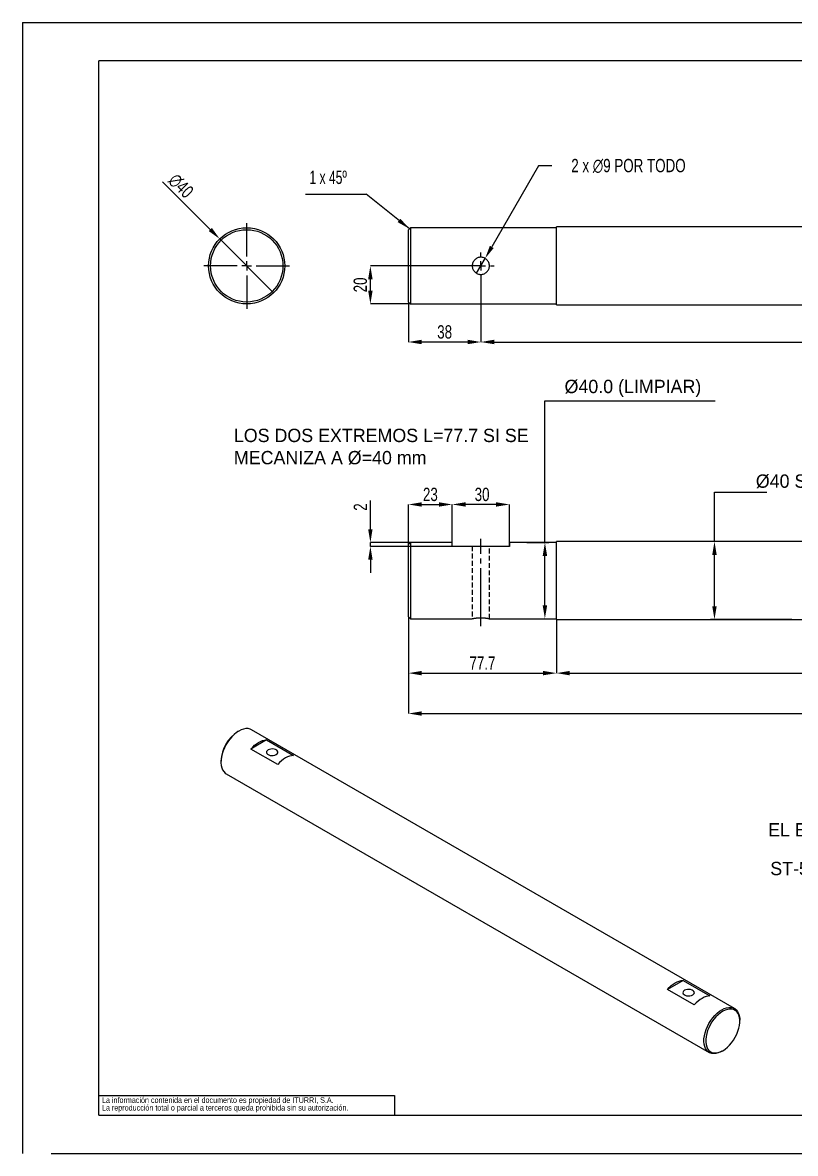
# Model space of a CAD drawing. Extents: x 0 to 2826, y 0 to 813.
# Drawn here: x 0 to 202.9, y 0 to 297 of the extents above; entities that cross this region are included whole.
import ezdxf

# ---------------------------------------------------------------- set-up
doc = ezdxf.new("R2010")
doc.units = 0
doc.header["$PDSIZE"] = -1
for name, pattern in [('SLD-CENTRADA-TRAZOS-LARGOS', [19.05, 15.24, -1.27, 1.27, -1.27]), ('SLD-CONTINUA', [0]), ('SLD-DISCONTINUA', [1.905, 1.27, -0.635])]:
    doc.linetypes.add(name, pattern=pattern)
doc.layers.get('0').update_dxf_attribs({"linetype": 'CONTINUOUS'})
doc.layers.get('Defpoints').update_dxf_attribs({"linetype": 'CONTINUOUS'})
doc.layers.add('FORMATO', color=7, linetype='SLD-CONTINUA')
doc.layers.add('SLD-0', color=179, linetype='SLD-CONTINUA')
doc.styles.add('SLDTEXTSTYLE1', font='TXT', dxfattribs={"width": 0.75})
doc.styles.add('SLDTEXTSTYLE4', font='TXT', dxfattribs={"width": 0.678571})
doc.dimstyles.new('ISO-25', dxfattribs={"dimtxt": 2.5, "dimasz": 2.5, "dimexe": 1.25, "dimexo": 0.625, "dimtad": 1, "dimdsep": 46, "dimtxsty": 'Standard', "dimcen": 2.5, "dimadec": 0, "dimazin": 0, "dimtfac": 1, "dimtmove": 0, "dimatfit": 3, "dimfxl": 1, "dimarcsym": 0})
doc.dimstyles.new('SLDDIMSTYLE0', dxfattribs={"dimtxt": 3.5, "dimasz": 3.5, "dimexe": 0, "dimexo": 0.0625, "dimgap": 0.875, "dimtad": 1, "dimdec": 1, "dimlfac": 2, "dimrnd": 1e-09, "dimzin": 12, "dimdsep": 46, "dimtxsty": 'SLDTEXTSTYLE1', "dimblk1": 'NONE', "dimsah": 1, "dimcen": 0, "dimadec": 0, "dimazin": 0, "dimtfac": 1, "dimtdec": 1, "dimtmove": 0, "dimatfit": 3, "dimldrblk": 'NONE', "dimfxl": 1, "dimtolj": 1, "dimtzin": 12, "dimarcsym": 0})
doc.dimstyles.new('SLDDIMSTYLE1', dxfattribs={"dimtxt": 3.5, "dimasz": 3.5, "dimexe": 0, "dimexo": 0.0625, "dimgap": 0.875, "dimtad": 1, "dimdec": 1, "dimlfac": 2, "dimrnd": 1e-09, "dimzin": 12, "dimdsep": 46, "dimtxsty": 'SLDTEXTSTYLE1', "dimsah": 1, "dimcen": 0.09, "dimadec": 0, "dimazin": 0, "dimtfac": 1, "dimtdec": 1, "dimtofl": 0, "dimtmove": 0, "dimatfit": 3, "dimfxl": 1, "dimtolj": 1, "dimtzin": 12, "dimarcsym": 0})
doc.dimstyles.new('SLDDIMSTYLE2', dxfattribs={"dimtxt": 3.5, "dimasz": 3.5, "dimexe": 0, "dimexo": 0.0625, "dimgap": 0.875, "dimtad": 0, "dimtih": 1, "dimtoh": 1, "dimdec": 6, "dimlfac": 2, "dimrnd": 1e-09, "dimzin": 12, "dimdsep": 46, "dimtxsty": 'SLDTEXTSTYLE1', "dimblk1": 'NONE', "dimsah": 1, "dimcen": 0, "dimadec": 0, "dimazin": 0, "dimtfac": 1, "dimtdec": 1, "dimtmove": 0, "dimatfit": 3, "dimldrblk": 'NONE', "dimfxl": 1, "dimtolj": 1, "dimtzin": 12, "dimarcsym": 0})
doc.dimstyles.new('SLDDIMSTYLE3', dxfattribs={"dimtxt": 0.18, "dimasz": 3.5, "dimexe": 0, "dimexo": 0.0625, "dimgap": 0, "dimtad": 0, "dimtih": 1, "dimtoh": 1, "dimdec": 0, "dimrnd": 1e-09, "dimzin": 0, "dimdsep": 46, "dimtxsty": 'Standard', "dimsah": 1, "dimcen": 0.09, "dimadec": 0, "dimazin": 0, "dimtfac": 3.5, "dimtdec": 0, "dimtofl": 0, "dimtmove": 0, "dimatfit": 3, "dimfxl": 1, "dimtolj": 1, "dimtzin": 0, "dimarcsym": 0})
doc.dimstyles.new('SLDDIMSTYLE4', dxfattribs={"dimtxt": 3.5, "dimasz": 3.5, "dimexe": 0, "dimexo": 0.0625, "dimgap": 0.875, "dimtad": 1, "dimdec": 1, "dimlfac": 2, "dimrnd": 1e-09, "dimzin": 12, "dimdsep": 46, "dimtxsty": 'SLDTEXTSTYLE1', "dimsah": 1, "dimcen": 0.09, "dimadec": 0, "dimazin": 0, "dimtfac": 1, "dimtdec": 1, "dimtmove": 0, "dimatfit": 0, "dimfxl": 1, "dimtolj": 1, "dimtzin": 12, "dimarcsym": 0})

# ---------------------------------------------------------------- blocks, each defined once
blk = doc.blocks.new('SW_NOTE_0_4')
at = {"layer": 'SLD-0', "color": 0, "char_height": 1.5, "attachment_point": 1, "style": 'SLDTEXTSTYLE1'}
for s, insert in [('La información contenida en el documento es propiedad de ITURRI, S.A.', (0, 1.93)), ('La reproducción total o parcial a terceros queda prohibida sin su autorización.', (0, -0.07))]:
    blk.add_mtext(s, dxfattribs=dict(at, insert=insert))
blk = doc.blocks.new('SW_NOTE_0_9')
at = {"layer": 'SLD-0', "color": 0, "char_height": 1.5, "attachment_point": 1, "style": 'SLDTEXTSTYLE1'}
for s, insert in [('La información contenida en el documento es propiedad de ITURRI, S.A.', (0, 1.93)), ('La reproducción total o parcial a terceros queda prohibida sin su autorización.', (0, -0.07))]:
    blk.add_mtext(s, dxfattribs=dict(at, insert=insert))
blk = doc.blocks.new('_D')
at = {"layer": 'Defpoints', "color": 0, "transparency": 16777216}
for p in [(51.76, 240.18), (65.9, 226.04)]:
    blk.add_point(p, dxfattribs=at)
at = {"layer": 'FORMATO', "color": 0, "lineweight": -2, "transparency": 16777216}
for p, q in [((36.77, 255.17), (49.28, 242.66)), ((65.9, 226.04), (51.76, 240.18))]:
    blk.add_line(p, q, dxfattribs=at)
at = {"layer": 'FORMATO', "color": 0, "transparency": 16777216}
blk.add_solid([(49.7, 243.07), (48.87, 242.25), (51.76, 240.18)], dxfattribs=at)
at = {"layer": 'FORMATO', "color": 0, "transparency": 16777216, "insert": (41.56, 254.09), "char_height": 3.5, "attachment_point": 5, "rotation": 315, "style": 'SLDTEXTSTYLE1'}
blk.add_mtext('\\A1;∅40', dxfattribs=at)
blk = doc.blocks.new('_NONE')
blk = doc.blocks.new('SW_CENTERMARKSYMBOL_0')
at = {"layer": 'FORMATO', "color": 0}
for p, q in [((0, 2.5), (0, 11.25)), ((-2.5, 0), (-11.25, 0)), ((0, 0), (-1.25, 0)), ((0, 0), (0, 1.25)), ((0, 0), (0, -1.25)), ((0, 0), (1.25, 0)), ((2.5, 0), (11.25, 0)), ((0, -2.5), (0, -11.25))]:
    blk.add_line(p, q, dxfattribs=at)
blk = doc.blocks.new('_D_1')
at = {"layer": 'Defpoints', "color": 0, "transparency": 16777216}
for p in [(120.31, 229.61), (101.31, 223.61), (101.31, 213.11)]:
    blk.add_point(p, dxfattribs=at)
at = {"layer": 'FORMATO', "color": 0, "lineweight": -2, "transparency": 16777216}
for p, q in [((120.31, 229.55), (120.31, 213.11)), ((101.31, 223.55), (101.31, 213.11)), ((116.81, 213.11), (104.81, 213.11))]:
    blk.add_line(p, q, dxfattribs=at)
at = {"layer": 'FORMATO', "color": 0, "transparency": 16777216}
for points in [[(104.81, 213.7), (104.81, 212.53), (101.31, 213.11)], [(116.81, 213.7), (116.81, 212.53), (120.31, 213.11)]]:
    blk.add_solid(points, dxfattribs=at)
at = {"layer": 'FORMATO', "color": 0, "transparency": 16777216, "insert": (110.81, 215.74), "char_height": 3.5, "attachment_point": 5, "style": 'SLDTEXTSTYLE1'}
blk.add_mtext('\\A1;38', dxfattribs=at)
blk = doc.blocks.new('_D_2')
at = {"layer": 'Defpoints', "color": 0, "transparency": 16777216}
for p in [(120.31, 229.61), (352.31, 229.61), (352.31, 213.11)]:
    blk.add_point(p, dxfattribs=at)
at = {"layer": 'FORMATO', "color": 0, "lineweight": -2, "transparency": 16777216}
for p, q in [((120.31, 229.55), (120.31, 213.11)), ((352.31, 229.55), (352.31, 213.11)), ((123.81, 213.11), (348.81, 213.11))]:
    blk.add_line(p, q, dxfattribs=at)
at = {"layer": 'FORMATO', "color": 0, "transparency": 16777216}
for points in [[(123.81, 213.7), (123.81, 212.53), (120.31, 213.11)], [(348.81, 213.7), (348.81, 212.53), (352.31, 213.11)]]:
    blk.add_solid(points, dxfattribs=at)
at = {"layer": 'FORMATO', "color": 0, "transparency": 16777216, "insert": (236.31, 215.74), "char_height": 3.5, "attachment_point": 5, "style": 'SLDTEXTSTYLE1'}
blk.add_mtext('\\A1;464', dxfattribs=at)
blk = doc.blocks.new('_D_3')
at = {"layer": 'Defpoints', "color": 0, "transparency": 16777216}
for p in [(91.31, 233.11), (120.31, 233.11), (101.81, 223.11)]:
    blk.add_point(p, dxfattribs=at)
at = {"layer": 'FORMATO', "color": 0, "lineweight": -2, "transparency": 16777216}
for p, q in [((120.24, 233.11), (91.31, 233.11)), ((91.31, 226.61), (91.31, 229.61)), ((101.74, 223.11), (91.31, 223.11))]:
    blk.add_line(p, q, dxfattribs=at)
at = {"layer": 'FORMATO', "color": 0, "transparency": 16777216}
for points in [[(90.72, 229.61), (91.89, 229.61), (91.31, 233.11)], [(90.72, 226.61), (91.89, 226.61), (91.31, 223.11)]]:
    blk.add_solid(points, dxfattribs=at)
at = {"layer": 'FORMATO', "color": 0, "transparency": 16777216, "insert": (88.68, 228.11), "char_height": 3.5, "attachment_point": 5, "rotation": 90, "style": 'SLDTEXTSTYLE1'}
blk.add_mtext('\\A1;20', dxfattribs=at)
blk = doc.blocks.new('_D_4')
at = {"layer": 'Defpoints', "color": 0, "transparency": 16777216}
for p in [(121.43, 235.06), (119.18, 231.16)]:
    blk.add_point(p, dxfattribs=at)
at = {"layer": 'FORMATO', "color": 0, "lineweight": -2, "transparency": 16777216}
for p, q in [((135.45, 259.34), (123.18, 238.09)), ((138.95, 259.34), (135.45, 259.34)), ((119.18, 231.16), (121.43, 235.06))]:
    blk.add_line(p, q, dxfattribs=at)
at = {"layer": 'FORMATO', "color": 0, "transparency": 16777216}
blk.add_solid([(122.68, 238.38), (123.69, 237.8), (121.43, 235.06)], dxfattribs=at)
at = {"layer": 'FORMATO', "color": 0, "transparency": 16777216, "insert": (159.07, 259.34), "char_height": 3.5, "attachment_point": 5, "style": 'SLDTEXTSTYLE1'}
blk.add_mtext('\\A1;2 x ∅9 POR TODO\\P', dxfattribs=at)
blk = doc.blocks.new('SW_NOTE_0_10')
at = {"layer": 'FORMATO', "color": 0}
blk.add_line((-16, 0), (0, 0), dxfattribs=at)
at = {"layer": 'FORMATO', "color": 0, "insert": (-14.92, 6.18), "char_height": 3.5, "attachment_point": 1, "style": 'SLDTEXTSTYLE4'}
blk.add_mtext('1 x 45º', dxfattribs=at)
blk = doc.blocks.new('SW_CENTERMARKSYMBOL_2')
at = {"layer": 'FORMATO', "color": 0}
for p, q in [((0, 2.5), (0, 3.5)), ((-2.5, 0), (-3.5, 0)), ((0, 0), (-1.25, 0)), ((0, 0), (0, 1.25)), ((0, 0), (0, -1.25)), ((0, 0), (1.25, 0)), ((2.5, 0), (3.5, 0)), ((0, -2.5), (0, -3.5))]:
    blk.add_line(p, q, dxfattribs=at)
blk = doc.blocks.new('_D_5')
at = {"layer": 'Defpoints', "color": 0, "transparency": 16777216}
for p in [(101.31, 140.94), (371.31, 140.94), (371.31, 115.53)]:
    blk.add_point(p, dxfattribs=at)
at = {"layer": 'FORMATO', "color": 0, "lineweight": -2, "transparency": 16777216}
for p, q in [((101.31, 140.88), (101.31, 115.53)), ((371.31, 140.88), (371.31, 115.53)), ((104.81, 115.53), (367.81, 115.53))]:
    blk.add_line(p, q, dxfattribs=at)
at = {"layer": 'FORMATO', "color": 0, "transparency": 16777216}
for points in [[(104.81, 116.11), (104.81, 114.95), (101.31, 115.53)], [(367.81, 116.11), (367.81, 114.95), (371.31, 115.53)]]:
    blk.add_solid(points, dxfattribs=at)
at = {"layer": 'FORMATO', "color": 0, "transparency": 16777216, "insert": (237.46, 118.15), "char_height": 3.5, "attachment_point": 5, "style": 'SLDTEXTSTYLE1'}
blk.add_mtext('\\A1;540', dxfattribs=at)
blk = doc.blocks.new('_D_7')
at = {"layer": 'Defpoints', "color": 0, "transparency": 16777216}
for p in [(91.31, 160.44), (101.81, 160.44), (112.81, 159.44)]:
    blk.add_point(p, dxfattribs=at)
at = {"layer": 'FORMATO', "color": 0, "lineweight": -2, "transparency": 16777216}
for p, q in [((91.31, 163.94), (91.31, 171.51)), ((101.74, 160.44), (91.31, 160.44)), ((91.31, 159.44), (91.31, 160.44)), ((112.74, 159.44), (91.31, 159.44)), ((91.31, 155.94), (91.31, 152.44))]:
    blk.add_line(p, q, dxfattribs=at)
at = {"layer": 'FORMATO', "color": 0, "transparency": 16777216}
for points in [[(90.72, 163.94), (91.89, 163.94), (91.31, 160.44)], [(90.72, 155.94), (91.89, 155.94), (91.31, 159.44)]]:
    blk.add_solid(points, dxfattribs=at)
at = {"layer": 'FORMATO', "color": 0, "transparency": 16777216, "insert": (88.68, 169.76), "char_height": 3.5, "attachment_point": 5, "rotation": 90, "style": 'SLDTEXTSTYLE1'}
blk.add_mtext('\\A1;2', dxfattribs=at)
blk = doc.blocks.new('_D_8')
at = {"layer": 'Defpoints', "color": 0, "transparency": 16777216}
for p in [(112.81, 170.44), (112.81, 160.44), (101.31, 159.94)]:
    blk.add_point(p, dxfattribs=at)
at = {"layer": 'FORMATO', "color": 0, "lineweight": -2, "transparency": 16777216}
for p, q in [((101.31, 160), (101.31, 170.44)), ((104.81, 170.44), (109.31, 170.44)), ((112.81, 160.5), (112.81, 170.44))]:
    blk.add_line(p, q, dxfattribs=at)
at = {"layer": 'FORMATO', "color": 0, "transparency": 16777216}
for points in [[(104.81, 171.02), (104.81, 169.86), (101.31, 170.44)], [(109.31, 171.02), (109.31, 169.86), (112.81, 170.44)]]:
    blk.add_solid(points, dxfattribs=at)
at = {"layer": 'FORMATO', "color": 0, "transparency": 16777216, "insert": (107.06, 173.06), "char_height": 3.5, "attachment_point": 5, "style": 'SLDTEXTSTYLE1'}
blk.add_mtext('\\A1;23', dxfattribs=at)
blk = doc.blocks.new('_D_9')
at = {"layer": 'Defpoints', "color": 0, "transparency": 16777216}
for p in [(112.81, 170.44), (112.81, 159.44), (127.81, 159.44)]:
    blk.add_point(p, dxfattribs=at)
at = {"layer": 'FORMATO', "color": 0, "lineweight": -2, "transparency": 16777216}
for p, q in [((112.81, 159.5), (112.81, 170.44)), ((124.31, 170.44), (116.31, 170.44)), ((127.81, 159.5), (127.81, 170.44))]:
    blk.add_line(p, q, dxfattribs=at)
at = {"layer": 'FORMATO', "color": 0, "transparency": 16777216}
for points in [[(116.31, 171.02), (116.31, 169.86), (112.81, 170.44)], [(124.31, 171.02), (124.31, 169.86), (127.81, 170.44)]]:
    blk.add_solid(points, dxfattribs=at)
at = {"layer": 'FORMATO', "color": 0, "transparency": 16777216, "insert": (120.64, 173.06), "char_height": 3.5, "attachment_point": 5, "style": 'SLDTEXTSTYLE1'}
blk.add_mtext('\\A1;30', dxfattribs=at)
blk = doc.blocks.new('*D31')
at = {"layer": 'Defpoints', "color": 0, "transparency": 16777216}
for p in [(101.31, 140.94), (140.16, 140.19), (140.16, 126.14)]:
    blk.add_point(p, dxfattribs=at)
at = {"layer": 'FORMATO', "color": 0, "lineweight": -2, "transparency": 16777216}
for p, q in [((101.31, 140.88), (101.31, 126.14)), ((140.16, 140.13), (140.16, 126.14)), ((104.81, 126.14), (136.66, 126.14))]:
    blk.add_line(p, q, dxfattribs=at)
at = {"layer": 'FORMATO', "color": 0, "transparency": 16777216}
for points in [[(104.81, 126.72), (104.81, 125.56), (101.31, 126.14)], [(136.66, 126.72), (136.66, 125.56), (140.16, 126.14)]]:
    blk.add_solid(points, dxfattribs=at)
at = {"layer": 'FORMATO', "color": 0, "transparency": 16777216, "insert": (120.73, 128.76), "char_height": 3.5, "attachment_point": 5, "style": 'SLDTEXTSTYLE1'}
blk.add_mtext('\\A1;77.7', dxfattribs=at)
blk = doc.blocks.new('*D32')
at = {"layer": 'Defpoints', "color": 0, "transparency": 16777216}
for p in [(140.16, 140.19), (332.46, 140.19), (332.46, 126.14)]:
    blk.add_point(p, dxfattribs=at)
at = {"layer": 'FORMATO', "color": 0, "lineweight": -2, "transparency": 16777216}
for p, q in [((140.16, 140.13), (140.16, 126.14)), ((332.46, 140.13), (332.46, 126.14)), ((143.66, 126.14), (328.96, 126.14))]:
    blk.add_line(p, q, dxfattribs=at)
at = {"layer": 'FORMATO', "color": 0, "transparency": 16777216}
for points in [[(143.66, 126.72), (143.66, 125.56), (140.16, 126.14)], [(328.96, 126.72), (328.96, 125.56), (332.46, 126.14)]]:
    blk.add_solid(points, dxfattribs=at)
at = {"layer": 'FORMATO', "color": 0, "transparency": 16777216, "insert": (236.31, 128.76), "char_height": 3.5, "attachment_point": 5, "style": 'SLDTEXTSTYLE1'}
blk.add_mtext('\\A1;384.6', dxfattribs=at)
blk = doc.blocks.new('*D35')
at = {"color": 0, "lineweight": -2, "transparency": 16777216}
for p, q in [((137.13, 160.44), (137.13, 197.64)), ((137.13, 197.64), (181.82, 197.64)), ((132.35, 160.44), (138.13, 160.44)), ((137.13, 143.94), (137.13, 156.94)), ((132.35, 140.44), (138.13, 140.44))]:
    blk.add_line(p, q, dxfattribs=at)
at = {"color": 0, "transparency": 16777216}
for points in [[(136.55, 156.94), (137.72, 156.94), (137.13, 160.44)], [(136.55, 143.94), (137.72, 143.94), (137.13, 140.44)]]:
    blk.add_solid(points, dxfattribs=at)
at = {"layer": 'Defpoints', "color": 0, "transparency": 16777216}
for p in [(131.35, 160.44), (137.13, 160.44), (131.35, 140.44)]:
    blk.add_point(p, dxfattribs=at)
at = {"color": 0, "transparency": 16777216, "insert": (160.24, 200.91), "char_height": 3.5, "attachment_point": 5}
blk.add_mtext('%%C40.0 (LIMPIAR)', dxfattribs=at)

msp = doc.modelspace()

# ---------------------------------------------------------------- linework, layer by layer
at = {"color": 7, "linetype": 'SLD-CONTINUA'}
for p, q in [((0, 297), (420, 297)), ((0, 297), (0, -0.00134922)), ((410, 287), (20, 287)), ((20, 10), (20, 287)), ((101.80560464, 243.11191909), (101.30559618, 242.61191901)), ((101.30559618, 223.61191962), (101.30559618, 242.61191901)), ((101.80560464, 243.11191909), (101.80560464, 223.11191954)), ((140.15559618, 243.11191909), (101.80560464, 243.11191909)), ((332.45560691, 243.36191909), (140.15559618, 243.36191909)), ((101.30559618, 223.61191962), (101.80560464, 223.11191954)), ((101.80560464, 223.11191954), (140.15559618, 223.11191954)), ((140.15559618, 222.86191954), (332.45560691, 222.86191954)), ((101.80560464, 160.43856836), (101.30559618, 159.93856828)), ((112.80560458, 160.43856836), (101.80560464, 160.43856836)), ((101.80560464, 160.43856836), (101.80560464, 140.43856881)), ((112.80560458, 159.4385682), (112.80560458, 160.43856836)), ((127.80560518, 160.43856836), (127.80560518, 159.4385682)), ((140.15559618, 160.43856836), (127.80560518, 160.43856836)), ((140.15559618, 140.18856881), (140.15559618, 160.68856836)), ((332.45560691, 160.68856836), (140.15559618, 160.68856836)), ((101.30559618, 140.93856889), (101.30559618, 159.93856828)), ((127.80560518, 159.4385682), (112.80560458, 159.4385682)), ((101.30559618, 140.93856889), (101.80560464, 140.43856881)), ((101.80560464, 140.43856881), (118.05560405, 140.43856881)), ((122.5515675, 140.43856881), (140.15559618, 140.43856881)), ((140.15559618, 140.18856881), (332.45560691, 140.18856881)), ((56.78406937, 110.93137891), (56.54840143, 110.79529104)), ((186.92571105, 38.05728249), (60.11789788, 111.26187483)), ((64.02508986, 108.58017765), (59.91548062, 106.20775073)), ((64.02508986, 108.58017765), (71.09615796, 104.49813693)), ((66.98654871, 102.12571001), (59.91548062, 106.20775073)), ((52.07078649, 103.03899397), (52.07079044, 102.76685561)), ((53.4517732, 99.71455701), (180.25958637, 26.50996467)), ((173.39093554, 45.44461882), (169.28132629, 43.0721919)), ((173.39093554, 45.44461882), (180.46200363, 41.3625781)), ((176.35239439, 38.99015118), (169.28132629, 43.0721919)), ((188.30669776, 34.73284553), (188.30669381, 35.00498389)), ((183.59341488, 26.84046059), (183.82908282, 26.97654847)), ((20, 10), (410, 10)), ((7.53061837, 0), (420, 0))]:
    msp.add_line(p, q, dxfattribs=at)
for p, q in [((140.15559618, 222.86191954), (140.15559618, 243.36191909)), ((181.65347893, 160.68856836), (181.65347893, 173.71135002)), ((181.65347893, 173.71135002), (195.42747893, 173.71135002)), ((202.40195795, 160.68856836), (180.65347893, 160.68856836)), ((181.65347893, 143.68856881), (181.65347893, 157.18856836)), ((201.94121039, 140.18856881), (180.65347893, 140.18856881))]:
    msp.add_line(p, q)
at = {"color": 7, "linetype": 'SLD-DISCONTINUA'}
for p, q in [((118.05560405, 159.4385682), (118.05560405, 140.43856881)), ((122.55559827, 140.43856881), (122.55559827, 159.4385682))]:
    msp.add_line(p, q, dxfattribs=at)
at = {"color": 7, "linetype": 'SLD-CONTINUA', "flags": 128}
for points in [[(56.78483554, 110.93182121), (56.15651482, 110.52052862), (55.53940648, 110.0194347), (54.94452281, 109.43748076), (54.38247966, 108.78505228), (53.86330644, 108.07379113), (53.39626821, 107.31639098), (52.98969886, 106.52636661), (52.650854, 105.71781672), (52.38577974, 104.90516912), (52.19920706, 104.10292642), (52.09446511, 103.32540413), (52.07342286, 102.58647732), (52.13645567, 101.89933195), (52.28243918, 101.27623051), (52.50876776, 100.72829183), (52.8114032, 100.26529413), (53.18494457, 99.89549972), (53.4517732, 99.71455701)], [(60.11789788, 111.26187483), (59.70636464, 111.44691683), (59.18719142, 111.55875334), (58.62514826, 111.56226061), (58.0302646, 111.45737648), (57.41315626, 111.24597228), (56.78483554, 110.93182121)], [(59.91548062, 106.20775073), (60.40590233, 106.72673743), (60.91619267, 107.19197522), (61.43987066, 107.59755439), (61.97028524, 107.93832482), (62.50069982, 108.20995802), (63.02437781, 108.40900459), (63.53466815, 108.53293548), (64.02508986, 108.58017765)], [(64.44515872, 105.96525014), (64.18929791, 105.76794233), (64.04009568, 105.53701272), (64.00963871, 105.29117035), (64.10039168, 105.05033354), (64.30500618, 104.83401111), (64.60690055, 104.6597312), (64.98162258, 104.54160977), (65.39880937, 104.48921919), (65.824667, 104.50680163), (66.22469215, 104.59293424), (66.56647634, 104.74063954), (66.82233715, 104.93794736), (66.97153938, 105.16887696), (67.00199635, 105.41471934), (66.91124338, 105.65555615), (66.70662888, 105.87187857), (66.40473452, 106.04615848), (66.03001248, 106.16427991), (65.61282569, 106.21667049), (65.18696806, 106.19908806), (64.78694291, 106.11295544), (64.44515872, 105.96525014)], [(71.09615796, 104.49813693), (70.60573624, 104.45089476), (70.0954459, 104.32696387), (69.57176791, 104.1279173), (69.04135333, 103.8562841), (68.51093876, 103.51551366), (67.98726076, 103.1099345), (67.47697043, 102.64469671), (66.98654871, 102.12571001)], [(169.28132629, 43.0721919), (169.77174801, 43.5911786), (170.28203835, 44.05641639), (170.80571634, 44.46199556), (171.33613092, 44.80276599), (171.86654549, 45.07439919), (172.39022349, 45.27344576), (172.90051382, 45.39737665), (173.39093554, 45.44461882)], [(173.81100791, 42.82968928), (173.5551471, 42.63238147), (173.40594487, 42.40145186), (173.3754879, 42.15560949), (173.46624087, 41.91477268), (173.67085537, 41.69845025), (173.97274973, 41.52417035), (174.34747177, 41.40604891), (174.76465856, 41.35365833), (175.19051619, 41.37124077), (175.59054134, 41.45737338), (175.93232553, 41.60507869), (176.18818634, 41.8023865), (176.33738857, 42.0333161), (176.36784554, 42.27915848), (176.27709257, 42.51999529), (176.07247807, 42.73631771), (175.7705837, 42.91059762), (175.39586167, 43.02871905), (174.97867488, 43.08110963), (174.55281725, 43.0635272), (174.1527921, 42.97739458), (173.81100791, 42.82968928)], [(180.46200363, 41.3625781), (179.97158192, 41.31533593), (179.46129158, 41.19140504), (178.93761359, 40.99235847), (178.40719901, 40.72072527), (177.87678443, 40.37995483), (177.35310644, 39.97437566), (176.8428161, 39.50913788), (176.35239439, 38.99015118)], [(183.59341488, 26.84046059), (183.27778522, 26.67040772), (182.65367696, 26.40704173), (182.04632474, 26.24854404), (181.46656652, 26.19774211), (180.92474859, 26.25554301), (180.43053925, 26.42091515), (179.99275774, 26.69090738), (179.61921637, 27.06070179), (179.31658093, 27.52369949), (179.09025235, 28.07163817), (178.94426884, 28.69473961), (178.88123603, 29.38188498), (178.90227828, 30.12081179), (179.00702023, 30.89833408), (179.19359291, 31.70057678), (179.45866717, 32.51322438), (179.79751203, 33.32177427), (180.20408138, 34.11179864), (180.67111961, 34.8691988), (181.19029283, 35.58045994), (181.75233599, 36.23288842), (182.34721965, 36.81484236), (182.96432799, 37.31593628), (183.59264871, 37.72722887), (183.59264871, 37.72722887)], [(183.82835496, 37.31897824), (183.218554, 36.91878093), (182.62011249, 36.42970421), (182.04417822, 35.86085939), (181.50147992, 35.2228431), (181.00212669, 34.52753916), (180.55542081, 33.787901), (180.16968363, 33.01770641), (179.85210054, 32.23130225), (179.60858746, 31.44333814), (179.44368045, 30.66849212), (179.36045228, 29.92119846), (179.36045228, 29.21537743), (179.44368045, 28.56417697), (179.60858746, 27.97972853), (179.85210054, 27.47291864), (180.16968363, 27.0531881), (180.55542081, 26.72835618), (181.00212669, 26.50447366), (181.50147992, 26.38571068), (182.04417822, 26.37428051), (182.62011249, 26.47039524), (183.218554, 26.67226439), (183.82835496, 26.97612828), (184.43815592, 27.37632559), (185.03659744, 27.86540231), (185.61253171, 28.43424713), (186.15523, 29.07226342), (186.65458323, 29.76756736), (187.10128912, 30.50720552), (187.48702629, 31.2774001), (187.80460938, 32.06380427), (188.04812246, 32.85176838), (188.21302947, 33.6266144), (188.29625764, 34.37390806), (188.29625764, 35.07972909), (188.21302947, 35.73092954), (188.04812246, 36.31537799), (187.80460938, 36.82218788), (187.48702629, 37.24191842), (187.10128912, 37.56675034), (186.65458323, 37.79063286), (186.15523, 37.90939584), (185.61253171, 37.92082601), (185.03659744, 37.82471128), (184.43815592, 37.62284213), (183.82835496, 37.31897824)], [(183.59264871, 37.72722887), (184.22096943, 38.04137994), (184.83807777, 38.25278414), (185.43296144, 38.35766827), (185.99500459, 38.354161), (186.51417781, 38.24232449), (186.98121604, 38.0241552), (187.38778539, 37.70354582), (187.72663025, 37.28621787), (187.99170451, 36.7796185), (188.17827719, 36.19278803), (188.28301914, 35.53619822), (188.30669381, 35.00498389)]]:
    msp.add_lwpolyline(points, dxfattribs=at)
at = {"color": 7, "linetype": 'SLD-CONTINUA'}
for radius in [10, 9.5]:
    msp.add_circle((58.82862639, 233.11191932), radius, dxfattribs=at)
msp.add_arc((61.77801751, 102.60566635), 9.71689801, 122.5559678663, 177.4440319881, dxfattribs=at)
for points, knots in [([(118.05560154, 233.11191932), (118.05560154, 233.26107668), (118.07028592, 233.40764796), (118.12773409, 233.69585828), (118.17122782, 233.83902177), (118.2843364, 234.11127729), (118.35348173, 234.24032673), (118.51675422, 234.48454466), (118.61145667, 234.59979042), (118.81831228, 234.80657501), (118.93126499, 234.89953283), (119.17702477, 235.06401499), (119.30721661, 235.13359619), (119.57772197, 235.2459627), (119.72001535, 235.28942901), (120.01066194, 235.34742156), (120.15696202, 235.36182871), (120.45148514, 235.36200908), (120.60112139, 235.34728716), (120.8900609, 235.28967243), (121.03054691, 235.24705072), (121.30354259, 235.13390981), (121.43451602, 235.06370085), (121.67773497, 234.9010948), (121.79192464, 234.80754297), (122.00074496, 234.5987901), (122.09350226, 234.48572299), (122.25642578, 234.24249894), (122.32711214, 234.11073944), (122.43996844, 233.83898511), (122.48274132, 233.69872771), (122.54073934, 233.4093092), (122.55554027, 233.25995165), (122.55566243, 232.9657555), (122.54143962, 232.81920893), (122.48340303, 232.52725535), (122.44037788, 232.38614971), (122.32809305, 232.11515472), (122.25780394, 231.98362142), (122.09423399, 231.73898658), (122.00150562, 231.62601109), (121.79424146, 231.41841257), (121.67894465, 231.32366517), (121.43568662, 231.16080889), (121.30671174, 231.09147804), (121.03342722, 230.97775101), (120.891389, 230.93455849), (120.60352697, 230.87690532), (120.45550033, 230.86201199), (120.15849795, 230.86182751), (120.01210865, 230.87629501), (119.72342775, 230.93356494), (119.57985385, 230.97711101), (119.30821637, 231.08970789), (119.17902086, 231.15870658), (118.93384339, 231.3223653), (118.81915412, 231.4165355), (118.61235523, 231.62303747), (118.51867594, 231.73667944), (118.35398594, 231.9825016), (118.28482914, 232.11168346), (118.1721202, 232.3823645), (118.12834892, 232.5254296), (118.07028913, 232.81564646), (118.05560154, 232.96276195), (118.05560154, 233.11191932)], [0, 0, 0, 0, 0.03125, 0.03125, 0.0625, 0.0625, 0.09375, 0.09375, 0.125, 0.125, 0.15625, 0.15625, 0.1875, 0.1875, 0.21875, 0.21875, 0.25, 0.25, 0.28125, 0.28125, 0.3125, 0.3125, 0.34375, 0.34375, 0.375, 0.375, 0.40625, 0.40625, 0.4375, 0.4375, 0.46875, 0.46875, 0.5, 0.5, 0.53125, 0.53125, 0.5625, 0.5625, 0.59375, 0.59375, 0.625, 0.625, 0.65625, 0.65625, 0.6875, 0.6875, 0.71875, 0.71875, 0.75, 0.75, 0.78125, 0.78125, 0.8125, 0.8125, 0.84375, 0.84375, 0.875, 0.875, 0.90625, 0.90625, 0.9375, 0.9375, 0.96875, 0.96875, 1, 1, 1, 1]), ([(118.05560405, 140.43856881), (118.05704654, 140.43889447), (118.05993154, 140.43954579), (118.0832658, 140.44476945), (118.12119748, 140.45315532), (118.1748287, 140.46477973), (118.25441605, 140.48155028), (118.36819214, 140.50456035), (118.50898639, 140.53108331), (118.67105381, 140.5592336), (118.85315833, 140.58810399), (119.05650444, 140.61593755), (119.2753245, 140.64138901), (119.50817667, 140.663648), (119.7521741, 140.68023601), (120.00095897, 140.69112784), (120.25240189, 140.69623503), (120.53385998, 140.69366454), (120.77986733, 140.68429139), (121.01785562, 140.66984541), (121.22035113, 140.65290536), (121.44048293, 140.62978945), (121.64879524, 140.60368557), (121.86338761, 140.57192748), (122.03393187, 140.54323463), (122.18562503, 140.51557242), (122.31535795, 140.49013672), (122.41617654, 140.46911274), (122.49263117, 140.45261094), (122.53453308, 140.44330367), (122.55559912, 140.43856875), (122.55265665, 140.43923084), (122.5515675, 140.43947592)], [0, 0, 0, 0, 0.0259228465, 0.0518457499, 0.0777684256, 0.1055924003, 0.13151435, 0.1703730606, 0.2110740469, 0.2373896412, 0.2768380711, 0.3181609845, 0.3447613883, 0.3846353521, 0.4265087192, 0.4526648354, 0.4918726877, 0.5330639838, 0.5715475608, 0.5972185174, 0.6375505286, 0.6634530923, 0.7022823896, 0.7429220041, 0.7826207238, 0.8091030087, 0.8507202989, 0.8904772493, 0.9169994145, 0.9587682069, 0.9847381034, 1, 1, 1, 1])]:
    msp.add_open_spline(points, degree=3, knots=knots, dxfattribs=at)
for points in [[(181.0701456, 157.18856836), (182.23681227, 157.18856836), (181.65347893, 160.68856836)], [(181.0701456, 143.68856881), (182.23681227, 143.68856881), (181.65347893, 140.18856881)]]:
    msp.add_solid(points)
at = {"layer": 'FORMATO', "color": 7, "linetype": 'SLD-CENTRADA-TRAZOS-LARGOS'}
msp.add_line((120.30560154, 138.43856858), (120.30560154, 161.43856858), dxfattribs=at)
at = {"layer": 'SLD-0'}
for p, q in [((20.00221813, 15.24515472), (97.62867325, 15.24515472)), ((97.62867325, 15.24515472), (97.62867325, 10))]:
    msp.add_line(p, q, dxfattribs=at)

# ---------------------------------------------------------------- block references
at = {"layer": 'FORMATO', "color": 7}
for name, p in [('SW_NOTE_0_10', (90.22997977, 251.93193259)), ('SW_CENTERMARKSYMBOL_0', (58.82862639, 233.11191932)), ('SW_CENTERMARKSYMBOL_2', (120.30560154, 233.11191932))]:
    msp.add_blockref(name, p, dxfattribs=at)
at = {"layer": 'SLD-0'}
for name in ['SW_NOTE_0_4', 'SW_NOTE_0_9']:
    msp.add_blockref(name, (20.83783391, 12.81920449), dxfattribs=at)

# ---------------------------------------------------------------- texts
at = {"char_height": 3.5, "attachment_point": 1}
for s, width, insert in [('LOS DOS EXTREMOS L=77.7 SI SE MECANIZA A %%C=40 mm', 84.7645237668, (55.46853269, 190.32589886)), ('EL EJE SE PIDE A %%C=40mm', 123.1712603116, (195.7335658, 86.74012889))]:
    msp.add_mtext_dynamic_manual_height_columns(s, width=width, gutter_width=17.5, heights=[0], dxfattribs=dict(at, insert=insert))
at = {"insert": (220.082577, 176.50745319), "char_height": 3.5, "attachment_point": 5}
msp.add_mtext('%%C40 SE DEJA EN BRUTO', dxfattribs=at)
at = {"insert": (196.30471111, 76.5728302), "char_height": 3.5, "width": 116.375, "attachment_point": 1}
msp.add_mtext('ST-52 Ó F125 LAMINADO EN CALIENTE', dxfattribs=at)

# ---------------------------------------------------------------- dimensions: what is measured, and where the dimension line sits
dim = msp.add_linear_dim(base=(137.13386494, 160.43856836), p1=(131.35358184, 140.43856881), p2=(131.35358184, 160.43856836), angle=90, text='%%C<> (LIMPIAR)', dimstyle='ISO-25', override={"dimtxt": 3.5, "dimasz": 3.5, "dimexe": 1, "dimexo": 1, "dimgap": 1.524, "dimtih": 1, "dimtoh": 1, "dimdec": 1, "dimlfac": 2, "dimzin": 0, "dimtdec": 1, "dimtzin": 0})
dim.commit()
dim.dimension.update_dxf_attribs({"geometry": '*D35', "text_midpoint": (160.24119827, 197.63925784), "dimtype": 160})
at = {"layer": 'FORMATO'}
dim = msp.add_diameter_dim_2p(p1=(119.18060154, 231.16336216), p2=(121.43060154, 235.06047648), text='2 x <> POR TODO\\P', dimstyle='SLDDIMSTYLE2', dxfattribs=at)
dim.commit()
dim.dimension.update_dxf_attribs({"geometry": '_D_4', "text_midpoint": (159.07452398, 259.3419624), "dimtype": 163})
at = {"layer": 'FORMATO', "color": 7}
dim = msp.add_diameter_dim_2p(p1=(65.8996942, 226.04085151), p2=(51.75755858, 240.18298713), dimstyle='SLDDIMSTYLE0', dxfattribs=at)
dim.commit()
dim.dimension.update_dxf_attribs({"geometry": '_D', "text_midpoint": (39.70761159, 252.23293412), "dimtype": 163})
for base, p1, p2, angle, dimstyle, picture, middle in [((91.30560154, 233.11191932), (101.80560154, 223.11191932), (120.30560154, 233.11191932), 90, 'SLDDIMSTYLE1', '_D_3', (91.30560154, 228.11191932)), ((112.80560154, 170.43856858), (101.30560154, 159.93856858), (112.80560154, 160.43856858), 0, 'SLDDIMSTYLE1', '_D_8', (107.05560154, 170.43856858)), ((112.80560154, 170.43856858), (127.80560154, 159.43856858), (112.80560154, 159.43856858), 0, 'SLDDIMSTYLE1', '_D_9', (120.64258254, 170.43856858)), ((91.30560154, 160.43856858), (112.80560154, 159.43856858), (101.80560154, 160.43856858), 90, 'SLDDIMSTYLE4', '_D_7', (91.30560154, 169.75544901)), ((371.30560154, 115.52954391), (101.30560154, 140.93856858), (371.30560154, 140.93856858), 0, 'SLDDIMSTYLE1', '_D_5', (237.45886486, 115.52954391))]:
    dim = msp.add_linear_dim(base=base, p1=p1, p2=p2, angle=angle, dimstyle=dimstyle, dxfattribs=at)
    dim.commit()
    dim.dimension.update_dxf_attribs({"geometry": picture, "text_midpoint": middle, "dimtype": 160})
for base, p2, picture, middle in [((101.30560154, 213.11191932), (101.30560154, 223.61191932), '_D_1', (110.80560154, 213.11191932)), ((352.30560154, 213.11191932), (352.30560154, 229.61191932), '_D_2', (236.30560154, 213.11191932))]:
    dim = msp.add_linear_dim(base=base, p1=(120.30560154, 229.61191932), p2=p2, dimstyle='SLDDIMSTYLE1', dxfattribs=at)
    dim.commit()
    dim.dimension.update_dxf_attribs({"geometry": picture, "text_midpoint": middle, "dimtype": 160})
for base, p1, p2, picture, middle in [((140.15559618, 126.13923293), (101.30559618, 140.93856889), (140.15559618, 140.18856881), '*D31', (120.73059618, 128.76423293)), ((332.45560691, 126.13923293), (140.15559618, 140.18856881), (332.45560691, 140.18856881), '*D32', (236.30560154, 128.76423293))]:
    dim = msp.add_linear_dim(base=base, p1=p1, p2=p2, dimstyle='SLDDIMSTYLE1', dxfattribs=at)
    dim.commit()
    dim.dimension.update_dxf_attribs({"geometry": picture, "text_midpoint": middle})

# ---------------------------------------------------------------- leaders
msp.add_leader([(101.55084032, 242.85715809), (90.22997977, 251.93193259)], dimstyle='SLDDIMSTYLE3', dxfattribs=at)

doc.saveas('drawing.dxf')
